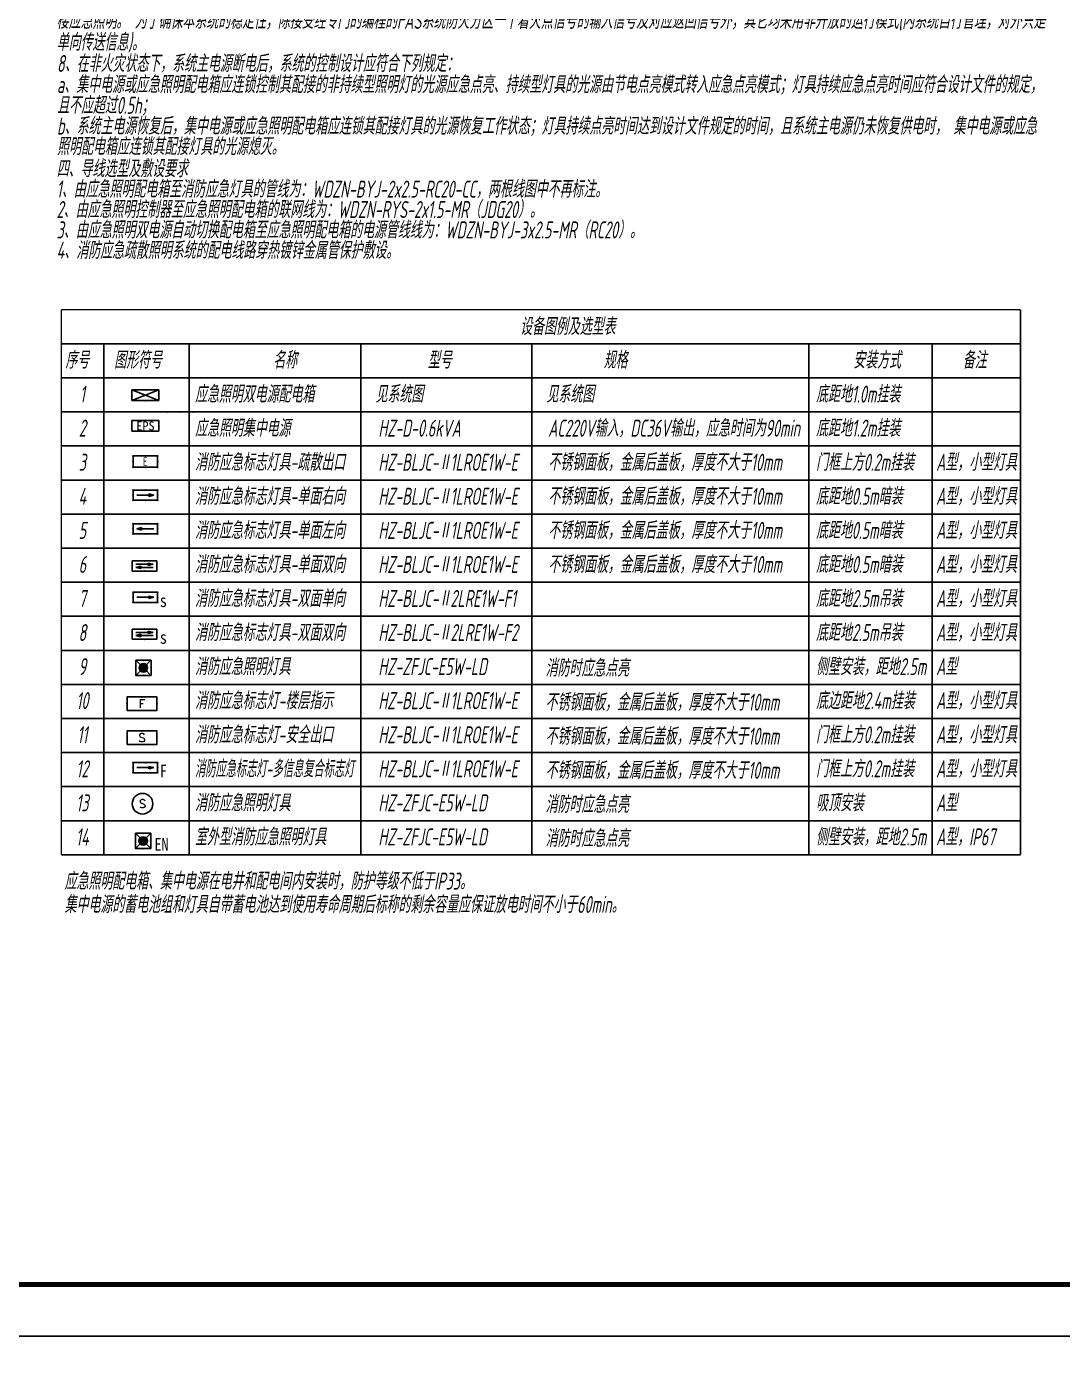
# Model space of a CAD drawing. Extents: x 491024 to 1725648, y 860327 to 1705161.
# Drawn here: x 579644 to 599719, y 1087358 to 1113194 of the extents above; entities that cross this region are included whole.
import ezdxf
from ezdxf.enums import TextEntityAlignment as Align

# ---------------------------------------------------------------- set-up
doc = ezdxf.new("R2010")
doc.units = 0
doc.header["$LTSCALE"] = 1000
doc.header["$MEASUREMENT"] = 0
for name, color, linetype in [('DIM-照明', 3, 'Continuous'), ('EQUIP-照明', 3, 'Continuous'), ('EQUIP-箱柜', 3, 'Continuous'), ('WIRE-照明', 2, 'Continuous'), ('图框', 140, 'Continuous'), ('电气文字标注', 6, 'Continuous')]:
    doc.layers.add(name, color=color, linetype=linetype)
doc.styles.add('_TCH_DIM_T3', font='SIMPLEX', dxfattribs={"width": 0.705882, "bigfont": 'GBCBIG'})
doc.styles.add('_TCH_LABEL', font='simhei.ttf')
doc.styles.add('_TEL_DIM', font='SIMPLEX', dxfattribs={"width": 0.8, "height": 3.5, "bigfont": 'HZTXT'})
doc.styles.add('HZTXT', font='gbeitc.shx', dxfattribs={"width": 0.8, "height": 400, "bigfont": 'hztxt.shx'})
doc.styles.get("Standard").update_dxf_attribs({"font": 'gbenor.shx', "bigfont": 'gbcbig.shx'})
doc.styles.add('宋体', font='', dxfattribs={"height": 50})
doc.styles.get('宋体').set_extended_font_data('SimSun')

# ---------------------------------------------------------------- blocks, each defined once
blk = doc.blocks.new('安全出口1W')
blk.add_lwpolyline([(-288, 264), (288, 264), (288, 0), (-288, 0)], close=True)
for p in [(-288, 264), (-288, 132), (-288, 0), (0, 264), (0, 0), (288, 264), (288, 132), (288, 0)]:
    blk.add_point(p)
at = {"color": 7, "width": 0.8}
blk.add_attdef('$TEXT$', text='', height=200, dxfattribs=at).set_placement((0, 132), align=Align.MIDDLE_CENTER)
at = {"color": 7, "flags": 1}
for tag in ['A', 'REMARK']:
    blk.add_attdef(tag, text='', height=0.01, dxfattribs=at).set_placement((0, 0), align=Align.MIDDLE_CENTER)
blk = doc.blocks.new('$equip_U$00000094(lemon-PC)')
for p in [(-0.72, 0.66), (-0.72, 0.33), (-0.72, 0), (0, 0.66), (0, 0), (0.72, 0.66), (0.72, 0.33), (0.72, 0)]:
    blk.add_point(p)
at = {"xscale": 0.002499999944120646, "yscale": 0.002499999944120646, "zscale": 0.002499999944120646}
blk.add_blockref('安全出口1W', (0, 0), dxfattribs=at).add_auto_attribs({'$TEXT$': 'E'})
at = {"color": 7, "style": '_TCH_DIM_T3', "flags": 1}
for tag in ['A', 'REMARK']:
    blk.add_attdef(tag, text='', height=0.000025, dxfattribs=at).set_placement((0, 0), align=Align.MIDDLE_CENTER)
blk = doc.blocks.new('右向疏散')
h = blk.add_hatch(color=256)
h.paths.add_polyline_path([(202, 120), (86, 149), (86, 120)])
h.paths.add_polyline_path([(202, 120), (86, 120), (86, 91)])
at = {"color": 7}
blk.add_line((-202, 120), (202, 120), dxfattribs=at)
for p, q in [((202, 120), (86, 149)), ((86, 149), (86, 91)), ((86, 91), (202, 120))]:
    blk.add_line(p, q)
blk.add_lwpolyline([(-288, 240), (288, 240), (288, 0), (-288, 0)], close=True)
blk = doc.blocks.new('$equip_U$00000098(lemon-PC)')
for p in [(-0.72, 0), (0, 0), (0.72, 0), (-0.72, -0.3), (-0.72, -0.6), (0, -0.6), (0.72, -0.3), (0.72, -0.6)]:
    blk.add_point(p)
at = {"xscale": 0.002499999944120646, "yscale": 0.002499999944120646, "zscale": 0.002499999944120646}
blk.add_blockref('右向疏散', (0, -0.6), dxfattribs=at)
at = {"color": 7, "style": '_TCH_DIM_T3', "flags": 1}
for tag in ['A', 'REMARK']:
    blk.add_attdef(tag, text='', height=0.000025, dxfattribs=at).set_placement((0, 0), align=Align.MIDDLE_CENTER)
at = {"color": 7, "style": '_TCH_DIM_T3'}
blk.add_attdef('$TEXT$', text='', height=0.000025, dxfattribs=at).set_placement((0, -0.6), align=Align.MIDDLE_CENTER)
blk = doc.blocks.new('左向疏散')
h = blk.add_hatch(color=256)
h.paths.add_polyline_path([(-202, 120), (-86, 91), (-86, 120)])
h.paths.add_polyline_path([(-202, 120), (-86, 120), (-86, 149)])
for p, q in [((-86, 149), (-202, 120)), ((-202, 120), (-86, 91)), ((-86, 91), (-86, 149))]:
    blk.add_line(p, q)
at = {"color": 7}
blk.add_line((202, 120), (-202, 120), dxfattribs=at)
blk.add_lwpolyline([(-288, 240), (288, 240), (288, 0), (-288, 0)], close=True)
blk = doc.blocks.new('$equip_U$00000099(lemon-PC)')
for p in [(-0.72, 0), (0, 0), (0.72, 0), (-0.72, -0.3), (-0.72, -0.6), (0, -0.6), (0.72, -0.3), (0.72, -0.6)]:
    blk.add_point(p)
at = {"xscale": 0.002499999944120646, "yscale": 0.002499999944120646, "zscale": 0.002499999944120646}
blk.add_blockref('左向疏散', (0, -0.6), dxfattribs=at)
at = {"color": 7, "style": '_TCH_DIM_T3', "flags": 1}
for tag in ['A', 'REMARK']:
    blk.add_attdef(tag, text='', height=0.000025, dxfattribs=at).set_placement((0, 0), align=Align.MIDDLE_CENTER)
blk = doc.blocks.new('$equip$00001424')
for p, q in [((-0.75, 0), (0.75, 0.6)), ((-0.75, 0.6), (0.75, 0)), ((0.75, 0.6), (-0.75, 0.6)), ((-0.75, 0.6), (-0.75, 0)), ((-0.75, 0), (0.75, 0)), ((0.75, 0), (0.75, 0.6))]:
    blk.add_line(p, q)
for p in [(-0.75, 0.3), (0, 0.6), (0, 0), (0.75, 0.3)]:
    blk.add_point(p)
at = {"style": '_TCH_LABEL', "flags": 9}
blk.add_attdef('A', (0, 0), '', height=0.00002, dxfattribs=at)
blk = doc.blocks.new('$equip$00002604')
blk.add_hatch(color=256).paths.add_polyline_path([(0.275, 0.5, 1), (-0.274, 0.5, 1)])
for p, q in [((-0.429, 0.929), (-0.194, 0.694)), ((0.194, 0.694), (0.429, 0.929)), ((-0.429, 0.071), (-0.194, 0.306)), ((0.194, 0.306), (0.429, 0.071))]:
    blk.add_line(p, q)
at = {"const_width": 0.04}
blk.add_lwpolyline([(-0.5, 1), (-0.5, 0), (0.5, 0), (0.5, 1), (-0.5, 1), (-0.5, 0)], dxfattribs=at)
blk.add_lwpolyline([(-0.5, 1), (-0.5, 0), (0.5, 0), (0.5, 1)], close=True)
blk.add_circle((0, 0.5), 0.275)
for p in [(0, 1), (-0.5, 0.5), (0, 0), (0.5, 0.5)]:
    blk.add_point(p)
at = {"color": 7, "style": '_TEL_DIM', "flags": 1}
blk.add_attdef('A', text='', height=0.000025, dxfattribs=at).set_placement((0, 0), align=Align.MIDDLE_CENTER)
blk = doc.blocks.new('$equip$00002542')
h = blk.add_hatch(color=256)
h.paths.add_polyline_path([(-0.215, 0.29), (-0.503, 0.218), (-0.215, 0.218)])
h.paths.add_polyline_path([(-0.215, 0.218), (-0.503, 0.218), (-0.215, 0.146)])
h.paths.add_polyline_path([(0.215, 0.472), (0.215, 0.328), (0.503, 0.4)])
for p, q in [((-0.72, 0.6), (-0.72, 0)), ((0.72, 0.6), (-0.72, 0.6)), ((-0.72, 0), (0.72, 0)), ((-0.215, 0.29), (-0.503, 0.218)), ((-0.503, 0.218), (-0.215, 0.146)), ((-0.215, 0.146), (-0.215, 0.29)), ((0.215, 0.472), (0.215, 0.328)), ((0.503, 0.4), (0.215, 0.472)), ((0.215, 0.328), (0.503, 0.4)), ((0.72, 0), (0.72, 0.6))]:
    blk.add_line(p, q)
at = {"color": 7}
for p, q in [((-0.505, 0.4), (0.455, 0.4)), ((-0.503, 0.218), (0.505, 0.218))]:
    blk.add_line(p, q, dxfattribs=at)
at = {"const_width": 0.04}
blk.add_lwpolyline([(-0.72, 0.6), (-0.72, 0), (0.72, 0), (0.72, 0.6), (-0.72, 0.6), (-0.72, 0)], dxfattribs=at)
for p in [(-0.72, 0.3), (0, 0.6), (0, 0), (0.72, 0.3)]:
    blk.add_point(p)
at = {"color": 7, "style": '_TEL_DIM', "flags": 1}
blk.add_attdef('A', text='', height=0.00002, dxfattribs=at).set_placement((0, 0), align=Align.MIDDLE_CENTER)
blk = doc.blocks.new('$equip$00002534')
for p, q in [((-0.72, 0.66), (-0.72, 0)), ((0.72, 0.66), (-0.72, 0.66)), ((0.72, 0), (0.72, 0.66)), ((-0.72, 0), (0.72, 0))]:
    blk.add_line(p, q)
at = {"const_width": 0.04}
blk.add_lwpolyline([(-0.72, 0.66), (-0.72, 0), (0.72, 0), (0.72, 0.66), (-0.72, 0.66), (-0.72, 0)], dxfattribs=at)
for p in [(0, 0.66), (-0.72, 0.33), (0, 0), (0.72, 0.33)]:
    blk.add_point(p)
at = {"color": 7, "style": '_TEL_DIM'}
blk.add_attdef('$TEXT$', text='', height=0.4, dxfattribs=at).set_placement((0, 0.33), align=Align.MIDDLE_CENTER)
at = {"color": 7, "style": '_TEL_DIM', "flags": 1}
blk.add_attdef('A', text='', height=0.00002, dxfattribs=at).set_placement((0, 0), align=Align.MIDDLE_CENTER)
blk = doc.blocks.new('$equip$00001838')
blk.add_circle((0, 0), 0.5)
at = {"color": 7, "style": '_TEL_DIM'}
blk.add_attdef('$TEXT$', text='', height=0.4, dxfattribs=at).set_placement((0, 0), align=Align.MIDDLE_CENTER)
at = {"color": 7, "style": '_TEL_DIM', "flags": 1}
blk.add_attdef('A', text='', height=0.00002, dxfattribs=at).set_placement((0, 0), align=Align.MIDDLE_CENTER)

msp = doc.modelspace()

# ---------------------------------------------------------------- linework, layer by layer
for p in [(582373, 1105724.9, 3863.2), (582620.7, 1105724.9, 3863.2)]:
    msp.add_point(p)
at = {"layer": 'DIM-照明'}
msp.add_point((582868.3, 1105724.9, 3863.2), dxfattribs=at)
at = {"layer": 'EQUIP-箱柜', "elevation": 3863.2}
msp.add_lwpolyline([(581683.5, 1105561.2), (582203.5, 1105561.2), (582203.5, 1105353.1), (581683.5, 1105353.1)], close=True, dxfattribs=at)
at = {"layer": 'WIRE-照明', "color": 7}
for p, q in [((581142.2, 1107045.5, 3863.2), (581142.2, 1097140.7, 3863.2)), ((582793, 1107045.5, 3863.2), (582793, 1097140.7, 3863.2)), ((586119.7, 1107045.5, 3863.2), (586119.7, 1097140.7, 3863.2)), ((589432.8, 1107045.5, 3863.2), (589432.8, 1097140.7, 3863.2)), ((594803.4, 1107045.5, 3863.2), (594803.4, 1097140.7, 3863.2)), ((597195.2, 1097140.7, 3863.2), (597195.2, 1107045.5, 3863.2)), ((598906.6, 1100442.3, 3863.2), (598906.6, 1107045.5, 3863.2)), ((580316.8, 1105724.9, 3863.2), (598906.6, 1105724.9, 3863.2)), ((580316.8, 1105064.6, 3863.2), (598906.6, 1105064.6, 3863.2)), ((580316.8, 1104404.2, 3863.2), (598906.6, 1104404.2, 3863.2)), ((580316.8, 1103743.9, 3863.2), (598906.6, 1103743.9, 3863.2)), ((580316.8, 1103083.6, 3863.2), (598906.6, 1103083.6, 3863.2)), ((580316.8, 1102423.3, 3863.2), (598906.6, 1102423.3, 3863.2)), ((580316.8, 1101762.9, 3863.2), (598906.6, 1101762.9, 3863.2)), ((580316.8, 1101102.6, 3863.2), (598906.6, 1101102.6, 3863.2)), ((580316.8, 1100442.3, 3863.2), (598906.6, 1100442.3, 3863.2)), ((580316.8, 1099782, 3863.2), (598906.6, 1099782, 3863.2)), ((580316.8, 1099121.6, 3863.2), (598906.6, 1099121.6, 3863.2)), ((580316.8, 1098461.3, 3863.2), (598906.6, 1098461.3, 3863.2)), ((580316.8, 1098461.3, 3863.2), (598906.6, 1098461.3, 3863.2)), ((580316.8, 1097801, 3863.2), (598906.6, 1097801, 3863.2)), ((580316.8, 1097140.7, 3863.2), (598906.6, 1097140.7, 3863.2))]:
    msp.add_line(p, q, dxfattribs=at)
at = {"layer": 'WIRE-照明', "color": 7, "const_width": 28.9, "elevation": 3863.2}
for points in [[(580316.8, 1107705.9), (580316.8, 1097140.7)], [(580316.8, 1107705.9), (598906.6, 1107705.9)], [(598906.6, 1107705.9), (598906.6, 1097140.7)], [(580316.8, 1107045.5), (598906.6, 1107045.5)], [(580316.8, 1106385.2), (598906.6, 1106385.2)]]:
    msp.add_lwpolyline(points, dxfattribs=at)
at = {"layer": '图框'}
for points in [[(550815, 1129764.5), (610214.8, 1129764.5), (610214.8, 1087810.2), (550815, 1087810.2)], [(550815, 1087810.2), (610214.8, 1087810.2), (610214.8, 1045856), (550815, 1045856)]]:
    msp.add_lwpolyline(points, close=True, dxfattribs=at)
at = {"layer": '图框', "const_width": 100}
msp.add_lwpolyline([(553315, 1088810.2), (609215, 1088810.2), (609215, 1128810.2), (553315, 1128810.2)], close=True, dxfattribs=at)

# ---------------------------------------------------------------- block references
at = {"layer": 'EQUIP-照明'}
for name, p, xscale, yscale, zscale in [('$equip_U$00000094(lemon-PC)', (581943.5, 1104653.6, 3863.2), 330.1624988804106, 330.1624988804106, 330.1624988804106), ('$equip_U$00000099(lemon-PC)', (581943.5, 1103558.7, 3863.2), 330.1624988804106, 330.1624988804106, 330.1624988804106), ('$equip$00002604', (581906.9, 1100615.5, 3863.2), 297.1462489922997, 297.1462489922997, 297.1462489922997), ('$equip$00002604', (581902.2, 1097260.3, -3863.2), 297.1462489922997, 297.1462489922997, 297.1462489922997)]:
    msp.add_blockref(name, p, dxfattribs=dict(at, xscale=xscale, yscale=yscale, zscale=zscale))
for name, p, xscale, yscale, zscale, values in [('$equip_U$00000098(lemon-PC)', (581943.5, 1104210.8, 3863.2), 330.1624988804106, 330.1624988804106, 330.1624988804106, {'$TEXT$': 'REMARK'}), ('$equip_U$00000098(lemon-PC)', (581943.5, 1102229.9, 3863.2), 330.1624988804106, 330.1624988804106, 330.1624988804106, {'$TEXT$': 'REMARK'}), ('$equip$00002534', (581879.7, 1099937.7, 3863.2), 400, 400, 400, {'$TEXT$': 'F'}), ('$equip$00002534', (581879.7, 1099277.4, 3863.2), 400, 400, 400, {'$TEXT$': 'S'}), ('$equip_U$00000098(lemon-PC)', (581943.5, 1098928.2, 3863.2), 330.1624988804106, 330.1624988804106, 330.1624988804106, {'$TEXT$': 'REMARK'})]:
    msp.add_blockref(name, p, dxfattribs=dict(at, xscale=xscale, yscale=yscale, zscale=zscale)).add_auto_attribs(values)
at = {"layer": 'EQUIP-照明', "color": 2, "xscale": 330.1624915006105, "yscale": 330.1624915006105, "zscale": 330.1624915006105}
for p in [(581929.1, 1102638.9, 3863.2), (581929.1, 1101318.2, 3863.2)]:
    msp.add_blockref('$equip$00002542', p, dxfattribs=at)
at = {"layer": 'EQUIP-照明', "color": 2}
ref = msp.add_blockref('$equip$00001838', (581890.4, 1098129, 3863.2), dxfattribs=dict(at, xscale=400, yscale=400, zscale=400, rotation=180))
ref.add_attrib('$TEXT$', 'S', dxfattribs={"layer": '0', "color": 7, "height": 160, "style": '_TEL_DIM'}).set_placement((581890.4, 1098129, 3863.2), align=Align.MIDDLE_CENTER)
at = {"layer": 'EQUIP-箱柜', "xscale": 346.666666666395, "yscale": 346.666666666395, "zscale": 346.666666666395}
msp.add_blockref('$equip$00001424', (581943.5, 1105945.3, 3863.2), dxfattribs=at)

# ---------------------------------------------------------------- texts
at = {"layer": 'DIM-照明', "style": 'HZTXT'}
for s, height, width, p in [('楼应急照明。 为了确保本系统的稳定性，除接受经专门的编程的FAS系统防火分区一个着火点信号的输入信号及对应返回信号外，其它均采用非开放的运行模式(内系统自行管理，对外只是', 330.162, 0.7, (580224.2, 1113150.5, 11589.6)), ('单向传送信息)。', 330.16, 0.7, (580224.2, 1112727.9, 11589.6)), ('8、在非火灾状态下，系统主电源断电后，系统的控制设计应符合下列规定：', 330.162, 0.7, (580232.9, 1112315, 11589.6)), ('a、集中电源或应急照明配电箱应连锁控制其配接的非持续型照明灯的光源应急点亮、持续型灯具的光源由节电点亮模式转入应急点亮模式；灯具持续应急点亮时间应符合设计文件的规定，', 330.162, 0.7, (580232.9, 1111906.6, 11589.6)), ('且不应超过0.5h；', 330.16, 0.7, (580232.9, 1111503.9, 11589.6)), ('b、系统主电源恢复后，集中电源或应急照明配电箱应连锁其配接灯具的光源恢复工作状态；灯具持续点亮时间达到设计文件规定的时间，且系统主电源仍未恢复供电时， 集中电源或应急', 330.162, 0.7, (580232.9, 1111101.7, 11589.6)), ('照明配电箱应连锁其配接灯具的光源熄灭。', 330.162, 0.7, (580232.9, 1110705.7, 11589.6)), ('四、导线选型及敷设要求', 330.162, 0.7, (580224.2, 1110275, 11589.6)), ('1、由应急照明配电箱至消防应急灯具的管线为：WDZN-BYJ-2x2.5-RC20-CC，两根线图中不再标注。', 330.162, 0.7, (580224.2, 1109879.4, 11589.6)), ('2、由应急照明控制器至应急照明配电箱的联网线为：WDZN-RYS-2x1.5-MR（JDG20）。', 330.162, 0.7, (580224.2, 1109483.7, 11589.6)), ('3、由应急照明双电源自动切换配电箱至应急照明配电箱的电源管线线为：WDZN-BYJ-3x2.5-MR（RC20）。', 330.162, 0.7, (580224.2, 1109088.1, 11589.6)), ('4、消防应急疏散照明系统的配电线路穿热镀锌金属管保护敷设。', 330.162, 0.7, (580224.2, 1108692.4, 11589.6)), ('设备图例及选型表', 330.16, 0.7, (589205.9, 1107216.1, 3863.2)), ('序号', 330.16, 0.7, (580391.8, 1106565.4, 3863.2)), ('图形符号', 330.16, 0.7, (581339.4, 1106565.4, 3863.2)), ('名称', 330.16, 0.7, (584421, 1106565.4, 3863.2)), ('型号', 330.16, 0.7, (587418.2, 1106565.4, 3863.2)), ('规格', 330.16, 0.7, (590824.6, 1106565.4, 3863.2)), ('安装方式', 330.16, 0.7, (595662.2, 1106565.4, 3863.2)), ('备注', 330.16, 0.7, (597786.8, 1106565.4, 3863.2)), ('应急照明双电源配电箱', 330.16, 0.7, (582905.1, 1105905.1, 3863.2)), ('见系统图', 330.16, 0.7, (586402.9, 1105905.1, 3863.2)), ('见系统图', 330.16, 0.7, (589716, 1105905.1, 3863.2)), ('底距地1.0m挂装', 330.16, 0.7, (594942.4, 1105905.1, 3863.2)), ('应急照明集中电源', 330.16, 0.7, (582905.1, 1105244.8, 3863.2)), ('HZ-D-0.6kVA', 330.162, 0.7, (586462.2, 1105244.8, 3863.2)), ('AC220V输入，DC36V输出，应急时间为90min', 330.162, 0.7, (589752.2, 1105244.8, 3863.2)), ('底距地1.2m挂装', 330.16, 0.7, (594942.4, 1105244.8, 3863.2)), ('消防应急标志灯具-疏散出口', 330.162, 0.7, (582905.1, 1104584.4, 3863.2)), ('HZ-BLJC-Ⅱ1LROE1W-E', 330.162, 0.7, (586462.2, 1104584.4, 3863.2)), ('不锈钢面板，金属后盖板，厚度不大于10mm', 330.162, 0.7, (589752.2, 1104584.4, 3863.2)), ('门框上方0.2m挂装', 330.16, 0.7, (594942.4, 1104584.4, 3863.2)), ('A型，小型灯具', 330.16, 0.7, (597271.1, 1104584.4, 3863.2)), ('消防应急标志灯具-单面右向', 330.162, 0.7, (582905.1, 1103924.1, 3863.2)), ('HZ-BLJC-Ⅱ1LROE1W-E', 330.162, 0.7, (586462.2, 1103924.1, 3863.2)), ('不锈钢面板，金属后盖板，厚度不大于10mm', 330.162, 0.7, (589752.2, 1103924.1, 3863.2)), ('底距地0.5m暗装', 330.16, 0.7, (594942.4, 1103924.1, 3863.2)), ('A型，小型灯具', 330.16, 0.7, (597271.1, 1103924.1, 3863.2)), ('消防应急标志灯具-单面左向', 330.162, 0.7, (582905.1, 1103263.8, 3863.2)), ('HZ-BLJC-Ⅱ1LROE1W-E', 330.162, 0.7, (586462.2, 1103263.8, 3863.2)), ('不锈钢面板，金属后盖板，厚度不大于10mm', 330.162, 0.7, (589752.2, 1103263.8, 3863.2)), ('底距地0.5m暗装', 330.16, 0.7, (594942.4, 1103263.8, 3863.2)), ('A型，小型灯具', 330.16, 0.7, (597271.1, 1103263.8, 3863.2)), ('消防应急标志灯具-单面双向', 330.162, 0.7, (582905.1, 1102603.5, 3863.2)), ('不锈钢面板，金属后盖板，厚度不大于10mm', 330.162, 0.7, (589752.2, 1102603.5, 3863.2)), ('底距地0.5m暗装', 330.16, 0.7, (594942.4, 1102603.5, 3863.2)), ('A型，小型灯具', 330.16, 0.7, (597271.1, 1102603.5, 3863.2)), ('HZ-BLJC-Ⅱ1LROE1W-E', 330.162, 0.7, (586462.2, 1102603.5, 3863.2)), ('消防应急标志灯具-双面单向', 330.162, 0.7, (582905.1, 1101943.1, 3863.2)), ('HZ-BLJC-Ⅱ2LRE1W-F1', 330.162, 0.7, (586462.2, 1101943.1, 3863.2)), ('底距地2.5m吊装', 330.16, 0.7, (594942.4, 1101943.1, 3863.2)), ('A型，小型灯具', 330.16, 0.7, (597271.1, 1101943.1, 3863.2)), ('消防应急标志灯具-双面双向', 330.162, 0.7, (582905.1, 1101282.8, 3863.2)), ('底距地2.5m吊装', 330.16, 0.7, (594942.4, 1101282.8, 3863.2)), ('HZ-BLJC-Ⅱ2LRE1W-F2', 330.162, 0.7, (586462.2, 1101282.8, 3863.2)), ('A型，小型灯具', 330.16, 0.7, (597271.1, 1101282.8, 3863.2)), ('消防应急照明灯具', 330.16, 0.7, (582905.1, 1100622.5, 3863.2)), ('HZ-ZFJC-E5W-LD', 330.162, 0.7, (586462.2, 1100622.5, 3863.2)), ('消防时应急点亮', 330.16, 0.7, (589698.8, 1100593.5, 3863.2)), ('侧壁安装，距地2.5m', 330.162, 0.7, (594942.4, 1100622.5, 3863.2)), ('A型', 330.16, 0.7, (597271.1, 1100622.5, 3863.2)), ('消防应急标志灯-楼层指示', 330.162, 0.7, (582905.1, 1099962.2, 3863.2)), ('HZ-BLJC-Ⅱ1LROE1W-E', 330.162, 0.7, (586462.2, 1099962.2, 3863.2)), ('不锈钢面板，金属后盖板，厚度不大于10mm', 330.162, 0.7, (589698.8, 1099933.2, 3863.2)), ('底边距地2.4m挂装', 330.16, 0.7, (594942.4, 1099962.2, 3863.2)), ('A型，小型灯具', 330.16, 0.7, (597271.1, 1099962.2, 3863.2)), ('消防应急标志灯-安全出口', 330.162, 0.7, (582905.1, 1099301.8, 3863.2)), ('HZ-BLJC-Ⅱ1LROE1W-E', 330.162, 0.7, (586462.2, 1099301.8, 3863.2)), ('不锈钢面板，金属后盖板，厚度不大于10mm', 330.162, 0.7, (589698.8, 1099272.9, 3863.2)), ('门框上方0.2m挂装', 330.16, 0.7, (594942.4, 1099301.8, 3863.2)), ('A型，小型灯具', 330.16, 0.7, (597271.1, 1099301.8, 3863.2)), ('消防应急标志灯-多信息复合标志灯', 330.162, 0.6, (582905.1, 1098641.5, 3863.2)), ('HZ-BLJC-Ⅱ1LROE1W-E', 330.162, 0.7, (586462.2, 1098641.5, 3863.2)), ('不锈钢面板，金属后盖板，厚度不大于10mm', 330.162, 0.7, (589698.8, 1098612.5, 3863.2)), ('门框上方0.2m挂装', 330.16, 0.7, (594942.4, 1098641.5, 3863.2)), ('A型，小型灯具', 330.16, 0.7, (597271.1, 1098641.5, 3863.2)), ('消防应急照明灯具', 330.16, 0.7, (582905.1, 1097981.2, 3863.2)), ('HZ-ZFJC-E5W-LD', 330.162, 0.7, (586462.2, 1097981.2, 3863.2)), ('消防时应急点亮', 330.16, 0.7, (589698.8, 1097952.2, 3863.2)), ('吸顶安装', 330.16, 0.7, (594942.4, 1097981.2, 3863.2)), ('A型', 330.16, 0.7, (597271.1, 1097981.2, 3863.2)), ('室外型消防应急照明灯具', 330.162, 0.7, (582905.1, 1097320.9, 3863.2)), ('HZ-ZFJC-E5W-LD', 330.162, 0.7, (586462.2, 1097320.9, 3863.2)), ('消防时应急点亮', 330.16, 0.7, (589698.8, 1097291.9, 3863.2)), ('侧壁安装，距地2.5m', 330.162, 0.7, (594942.4, 1097320.9, 3863.2)), ('A型，IP67', 330.16, 0.7, (597271.1, 1097320.9, 3863.2)), ('应急照明配电箱、集中电源在电井和配电间内安装时，防护等级不低于IP33。', 330.162, 0.7, (580375.9, 1096464.6, 3863.2)), ('集中电源的蓄电池组和灯具自带蓄电池达到使用寿命周期后标称的剩余容量应保证放电时间不小于60min。', 330.162, 0.7, (580375.9, 1096011.6, 3863.2))]:
    msp.add_text(s, height=height, dxfattribs=dict(at, width=width)).set_placement(p)
at = {"layer": 'DIM-照明', "style": 'HZTXT', "width": 0.7}
for s, height, p in [('1', 330.2, (580723.9, 1105905.1, 3863.2)), ('2', 330.2, (580723.9, 1105244.8, 3863.2)), ('3', 330.2, (580723.9, 1104584.4, 3863.2)), ('4', 330.2, (580723.9, 1103924.1, 3863.2)), ('5', 330.2, (580723.9, 1103263.8, 3863.2)), ('6', 330.2, (580723.9, 1102603.5, 3863.2)), ('7', 330.2, (580723.9, 1101943.1, 3863.2)), ('8', 330.2, (580723.9, 1101282.8, 3863.2)), ('9', 330.2, (580723.9, 1100622.5, 3863.2)), ('10', 330.16, (580723.9, 1099962.2, 3863.2)), ('11', 330.16, (580723.9, 1099301.8, 3863.2)), ('12', 330.16, (580723.9, 1098641.5, 3863.2)), ('13', 330.16, (580723.9, 1097981.2, 3863.2)), ('14', 330.16, (580723.9, 1097320.9, 3863.2))]:
    msp.add_text(s, height=height, dxfattribs=at).set_placement(p, align=Align.CENTER)
at = {"layer": '电气文字标注', "style": '宋体'}
msp.add_text('EPS', height=173.34, dxfattribs=at).set_placement((581770.9, 1105367.1, 3863.2))
at = {"layer": '电气文字标注', "color": 0, "style": '宋体', "width": 0.8}
for s, height, p in [('s', 247.6, (582226.2, 1101943.1, 3863.2)), ('s', 247.6, (582226.2, 1101229.6, 3863.2)), ('F', 247.6, (582226.2, 1098641.5, 3863.2)), ('EN', 247.62, (582124.1, 1097218.2, -3863.2))]:
    msp.add_text(s, height=height, dxfattribs=at).set_placement(p)

doc.saveas('drawing.dxf')
